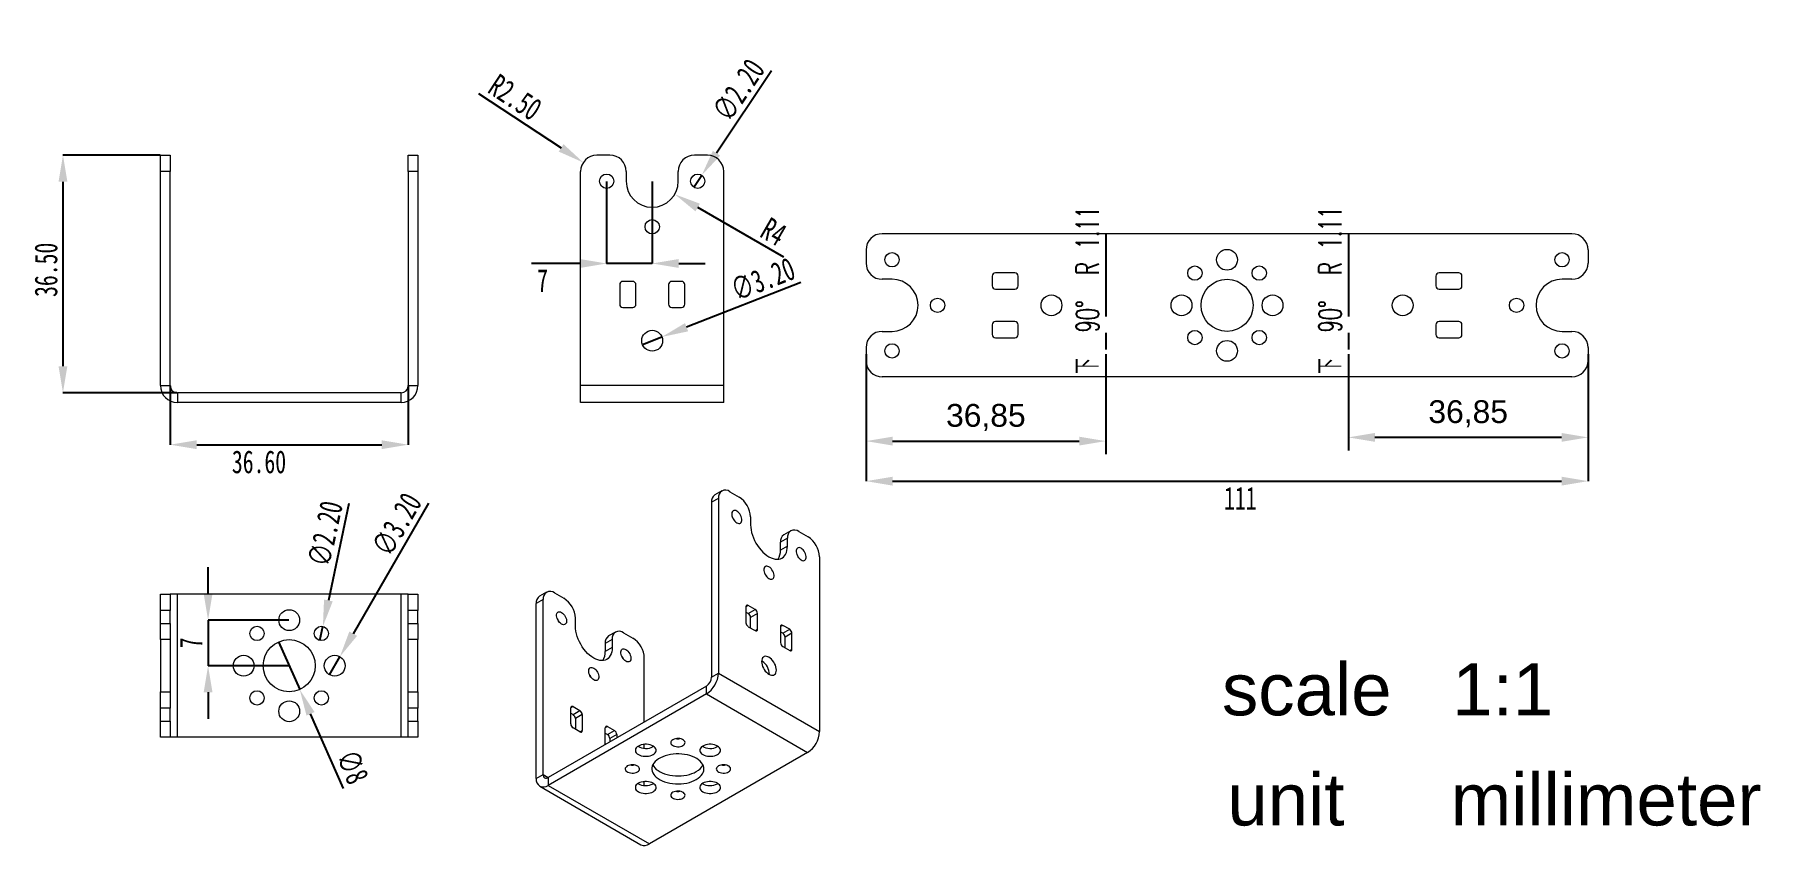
# Model space of a CAD drawing. Header units: millimetres. Extents: x 24 to 289, y 18 to 143.
import ezdxf

# ---------------------------------------------------------------- set-up
doc = ezdxf.new("R2010")
doc.units = ezdxf.units.MM
doc.linetypes.add('CENTERX2', pattern=[20.32, 12.7, -2.54, 2.54, -2.54])
doc.layers.add('标注层', color=4, linetype='Continuous', lineweight=15)
doc.styles.add('SLDTEXTSTYLE5', font='TXT', dxfattribs={"width": 0.7})
doc.styles.add('SLDTEXTSTYLE6', font='TXT', dxfattribs={"width": 0.628571, "bigfont": 'bigfont'})
doc.styles.get("Standard").update_dxf_attribs({"font": 'arial.ttf'})
doc.dimstyles.new('ISO-25', dxfattribs={"dimtxt": 2.5, "dimasz": 2.5, "dimexe": 1.25, "dimexo": 0.625, "dimtad": 1, "dimtxsty": 'Standard', "dimcen": 2.5, "dimadec": 0, "dimazin": 0, "dimtfac": 1, "dimtmove": 0, "dimatfit": 3, "dimfxl": 1, "dimarcsym": 0})
doc.dimstyles.new('SLDDIMSTYLE0', dxfattribs={"dimtxt": 3.5, "dimasz": 4.08, "dimexe": 0, "dimexo": 0.0625, "dimgap": 0.875, "dimtad": 2, "dimrnd": 1e-09, "dimzin": 4, "dimdsep": 46, "dimtxsty": 'SLDTEXTSTYLE5', "dimsah": 1, "dimcen": 0.09, "dimadec": 0, "dimazin": 1, "dimtfac": 1, "dimtofl": 0, "dimtmove": 0, "dimatfit": 3, "dimfxl": 1, "dimfrac": 2, "dimtolj": 1, "dimtzin": 12, "dimarcsym": 0})
doc.dimstyles.new('SLDDIMSTYLE1', dxfattribs={"dimtxt": 3.5, "dimasz": 4.08, "dimexe": 0, "dimexo": 0.0625, "dimgap": 0.875, "dimtad": 2, "dimrnd": 1e-09, "dimzin": 4, "dimdsep": 46, "dimtxsty": 'SLDTEXTSTYLE5', "dimsah": 1, "dimcen": 0, "dimadec": 0, "dimazin": 1, "dimtfac": 1, "dimtofl": 0, "dimtmove": 0, "dimatfit": 3, "dimfxl": 1, "dimfrac": 2, "dimtolj": 1, "dimtzin": 12, "dimarcsym": 0})
doc.dimstyles.new('SLDDIMSTYLE2', dxfattribs={"dimtxt": 3.5, "dimasz": 4.08, "dimexe": 0, "dimexo": 0.0625, "dimgap": 0.875, "dimtad": 2, "dimrnd": 1e-09, "dimzin": 4, "dimdsep": 46, "dimtxsty": 'SLDTEXTSTYLE5', "dimblk1": 'NONE', "dimsah": 1, "dimcen": 0, "dimadec": 0, "dimazin": 1, "dimtfac": 1, "dimtmove": 0, "dimatfit": 3, "dimldrblk": 'NONE', "dimfxl": 1, "dimfrac": 2, "dimtolj": 1, "dimtzin": 12, "dimarcsym": 0})
doc.dimstyles.new('SLDDIMSTYLE3', dxfattribs={"dimtxt": 3.5, "dimasz": 4.08, "dimexe": 0, "dimexo": 0.0625, "dimgap": 0.875, "dimtad": 2, "dimrnd": 1e-09, "dimzin": 12, "dimdsep": 46, "dimtxsty": 'SLDTEXTSTYLE5', "dimsah": 1, "dimcen": 0, "dimadec": 0, "dimazin": 3, "dimtfac": 1, "dimtofl": 0, "dimtmove": 0, "dimatfit": 3, "dimfxl": 1, "dimfrac": 2, "dimtolj": 1, "dimtzin": 12, "dimarcsym": 0})
doc.dimstyles.new('SLDDIMSTYLE4', dxfattribs={"dimtxt": 3.5, "dimasz": 4.08, "dimexe": 0, "dimexo": 0.0625, "dimgap": 0.875, "dimtad": 2, "dimrnd": 1e-09, "dimzin": 12, "dimdsep": 46, "dimtxsty": 'SLDTEXTSTYLE5', "dimsah": 1, "dimcen": 0.09, "dimadec": 0, "dimazin": 3, "dimtfac": 1, "dimtmove": 0, "dimatfit": 0, "dimfxl": 1, "dimfrac": 2, "dimtolj": 1, "dimtzin": 12, "dimarcsym": 0})
doc.dimstyles.new('SLDDIMSTYLE5', dxfattribs={"dimtxt": 3.5, "dimasz": 4.08, "dimexe": 0, "dimexo": 0.0625, "dimgap": 0.875, "dimtad": 2, "dimrnd": 1e-09, "dimzin": 12, "dimdsep": 46, "dimtxsty": 'SLDTEXTSTYLE5', "dimblk1": 'NONE', "dimsah": 1, "dimcen": 0, "dimadec": 0, "dimazin": 3, "dimtfac": 1, "dimtmove": 0, "dimatfit": 3, "dimldrblk": 'NONE', "dimfxl": 1, "dimfrac": 2, "dimtolj": 1, "dimtzin": 12, "dimarcsym": 0})
doc.dimstyles.new('SLDDIMSTYLE6', dxfattribs={"dimtxt": 3.5, "dimasz": 4.08, "dimexe": 0, "dimexo": 0.0625, "dimgap": 0.875, "dimtad": 2, "dimrnd": 1e-09, "dimzin": 12, "dimdsep": 46, "dimtxsty": 'SLDTEXTSTYLE5', "dimsah": 1, "dimcen": 0.09, "dimadec": 0, "dimazin": 3, "dimtfac": 1, "dimtofl": 0, "dimtmove": 0, "dimatfit": 3, "dimfxl": 1, "dimfrac": 2, "dimtolj": 1, "dimtzin": 12, "dimarcsym": 0})

# ---------------------------------------------------------------- blocks, each defined once
blk = doc.blocks.new('*D17')
at = {"layer": 'Defpoints', "color": 0, "transparency": 16777216}
for p in [(43.3, 124.05), (28.32, 87.55), (45.91, 87.55)]:
    blk.add_point(p, dxfattribs=at)
at = {"layer": '标注层', "color": 0, "lineweight": -2, "transparency": 16777216}
for p, q in [((43.24, 124.05), (28.32, 124.05)), ((28.32, 119.97), (28.32, 91.63)), ((45.85, 87.55), (28.32, 87.55))]:
    blk.add_line(p, q, dxfattribs=at)
at = {"layer": '标注层', "color": 0, "transparency": 16777216}
for points in [[(27.64, 119.97), (29, 119.97), (28.32, 124.05)], [(27.64, 91.63), (29, 91.63), (28.32, 87.55)]]:
    blk.add_solid(points, dxfattribs=at)
at = {"layer": '标注层', "color": 0, "transparency": 16777216, "insert": (23.95, 106.44), "char_height": 3.5, "attachment_point": 2, "rotation": 90, "style": 'SLDTEXTSTYLE5'}
blk.add_mtext('\\A1;36.50', dxfattribs=at)
blk = doc.blocks.new('*D18')
at = {"layer": 'Defpoints', "color": 0, "transparency": 16777216}
for p in [(44.8, 88.66), (81.4, 88.66), (81.4, 79.58)]:
    blk.add_point(p, dxfattribs=at)
at = {"layer": '标注层', "color": 0, "lineweight": -2, "transparency": 16777216}
for p, q in [((44.8, 88.6), (44.8, 79.58)), ((81.4, 88.6), (81.4, 79.58)), ((48.88, 79.58), (77.32, 79.58))]:
    blk.add_line(p, q, dxfattribs=at)
at = {"layer": '标注层', "color": 0, "transparency": 16777216}
for points in [[(48.88, 80.26), (48.88, 78.9), (44.8, 79.58)], [(77.32, 80.26), (77.32, 78.9), (81.4, 79.58)]]:
    blk.add_solid(points, dxfattribs=at)
at = {"layer": '标注层', "color": 0, "transparency": 16777216, "insert": (58.46, 78.7), "char_height": 3.5, "attachment_point": 2, "style": 'SLDTEXTSTYLE5'}
blk.add_mtext('\\A1;36.60', dxfattribs=at)
blk = doc.blocks.new('*D19')
at = {"layer": 'Defpoints', "color": 0, "transparency": 16777216}
for p in [(108.32, 122.92), (110.4, 121.55)]:
    blk.add_point(p, dxfattribs=at)
at = {"layer": '标注层', "color": 0, "lineweight": -2, "transparency": 16777216}
blk.add_line((92.19, 133.53), (104.91, 125.17), dxfattribs=at)
at = {"layer": '标注层', "color": 0, "transparency": 16777216}
blk.add_solid([(105.28, 125.73), (104.53, 124.6), (108.32, 122.92)], dxfattribs=at)
at = {"layer": '标注层', "color": 0, "transparency": 16777216, "insert": (95.33, 136.71), "char_height": 3.5, "attachment_point": 1, "rotation": 326.6602, "style": 'SLDTEXTSTYLE5'}
blk.add_mtext('\\A1;R2.50', dxfattribs=at)
blk = doc.blocks.new('*D20')
at = {"layer": 'Defpoints', "color": 0, "transparency": 16777216}
for p in [(126.52, 120.96), (125.29, 119.14)]:
    blk.add_point(p, dxfattribs=at)
at = {"layer": '标注层', "color": 0, "lineweight": -2, "transparency": 16777216}
for p, q in [((137.27, 136.99), (128.79, 124.35)), ((125.29, 119.14), (126.52, 120.96))]:
    blk.add_line(p, q, dxfattribs=at)
at = {"layer": '标注层', "color": 0, "transparency": 16777216}
blk.add_solid([(128.23, 124.73), (129.35, 123.97), (126.52, 120.96)], dxfattribs=at)
at = {"layer": '标注层', "color": 0, "transparency": 16777216, "insert": (127.92, 130.9), "char_height": 3.5, "attachment_point": 1, "rotation": 56.1524, "style": 'SLDTEXTSTYLE5'}
blk.add_mtext('\\A1;∅2.20', dxfattribs=at)
blk = doc.blocks.new('_NONE')
blk = doc.blocks.new('*D21')
at = {"layer": 'Defpoints', "color": 0, "transparency": 16777216}
for p in [(120.39, 96.13), (117.41, 94.97)]:
    blk.add_point(p, dxfattribs=at)
at = {"layer": '标注层', "color": 0, "lineweight": -2, "transparency": 16777216}
for p, q in [((141.78, 104.5), (124.19, 97.62)), ((117.41, 94.97), (120.39, 96.13))]:
    blk.add_line(p, q, dxfattribs=at)
at = {"layer": '标注层', "color": 0, "transparency": 16777216}
blk.add_solid([(123.95, 98.25), (124.44, 96.99), (120.39, 96.13)], dxfattribs=at)
at = {"layer": '标注层', "color": 0, "transparency": 16777216, "insert": (130.62, 104.83), "char_height": 3.5, "attachment_point": 1, "rotation": 21.3705, "style": 'SLDTEXTSTYLE5'}
blk.add_mtext('\\A1;∅3.20', dxfattribs=at)
blk = doc.blocks.new('*D22')
at = {"layer": 'Defpoints', "color": 0, "transparency": 16777216}
for p in [(118.9, 120.05), (122.37, 118.05)]:
    blk.add_point(p, dxfattribs=at)
at = {"layer": '标注层', "color": 0, "lineweight": -2, "transparency": 16777216}
blk.add_line((139.12, 108.38), (125.9, 116.01), dxfattribs=at)
at = {"layer": '标注层', "color": 0, "transparency": 16777216}
blk.add_solid([(126.24, 116.6), (125.56, 115.42), (122.37, 118.05)], dxfattribs=at)
at = {"layer": '标注层', "color": 0, "transparency": 16777216, "insert": (137.01, 114.65), "char_height": 3.5, "attachment_point": 1, "rotation": 330, "style": 'SLDTEXTSTYLE5'}
blk.add_mtext('\\A1;R4', dxfattribs=at)
blk = doc.blocks.new('*D23')
at = {"layer": 'Defpoints', "color": 0, "transparency": 16777216}
for p in [(111.9, 120.05), (118.9, 120.05), (118.9, 107.41)]:
    blk.add_point(p, dxfattribs=at)
at = {"layer": '标注层', "color": 0, "lineweight": -2, "transparency": 16777216}
for p, q in [((111.9, 119.99), (111.9, 107.41)), ((118.9, 119.99), (118.9, 107.41)), ((107.82, 107.41), (100.36, 107.41)), ((118.9, 107.41), (111.9, 107.41)), ((122.98, 107.41), (127.06, 107.41))]:
    blk.add_line(p, q, dxfattribs=at)
at = {"layer": '标注层', "color": 0, "transparency": 16777216}
for points in [[(107.82, 108.09), (107.82, 106.73), (111.9, 107.41)], [(122.98, 108.09), (122.98, 106.73), (118.9, 107.41)]]:
    blk.add_solid(points, dxfattribs=at)
at = {"layer": '标注层', "color": 0, "transparency": 16777216, "insert": (102.05, 106.54), "char_height": 3.5, "attachment_point": 2, "style": 'SLDTEXTSTYLE5'}
blk.add_mtext('\\A1;7', dxfattribs=at)
blk = doc.blocks.new('*D24')
at = {"layer": 'Defpoints', "color": 0, "transparency": 16777216}
for p in [(70.9, 47.02), (69.3, 44.25)]:
    blk.add_point(p, dxfattribs=at)
at = {"layer": '标注层', "color": 0, "lineweight": -2, "transparency": 16777216}
for p, q in [((84.52, 70.61), (72.94, 50.55)), ((69.3, 44.25), (70.9, 47.02))]:
    blk.add_line(p, q, dxfattribs=at)
at = {"layer": '标注层', "color": 0, "transparency": 16777216}
blk.add_solid([(72.35, 50.89), (73.53, 50.21), (70.9, 47.02)], dxfattribs=at)
at = {"layer": '标注层', "color": 0, "transparency": 16777216, "insert": (75.6, 63.9), "char_height": 3.5, "attachment_point": 1, "rotation": 60, "style": 'SLDTEXTSTYLE5'}
blk.add_mtext('\\A1;∅3.20', dxfattribs=at)
blk = doc.blocks.new('*D25')
at = {"layer": 'Defpoints', "color": 0, "transparency": 16777216}
for p in [(68.28, 51.66), (67.82, 49.51)]:
    blk.add_point(p, dxfattribs=at)
at = {"layer": '标注层', "color": 0, "lineweight": -2, "transparency": 16777216}
for p, q in [((72.28, 70.54), (69.13, 55.65)), ((67.82, 49.51), (68.28, 51.66))]:
    blk.add_line(p, q, dxfattribs=at)
at = {"layer": '标注层', "color": 0, "transparency": 16777216}
blk.add_solid([(68.46, 55.79), (69.79, 55.51), (68.28, 51.66)], dxfattribs=at)
at = {"layer": '标注层', "color": 0, "transparency": 16777216, "insert": (65.87, 61.4), "char_height": 3.5, "attachment_point": 1, "rotation": 78.0368, "style": 'SLDTEXTSTYLE5'}
blk.add_mtext('\\A1;∅2.20', dxfattribs=at)
blk = doc.blocks.new('*D26')
at = {"layer": 'Defpoints', "color": 0, "transparency": 16777216}
for p in [(61.48, 49.29), (64.72, 41.98)]:
    blk.add_point(p, dxfattribs=at)
at = {"layer": '标注层', "color": 0, "lineweight": -2, "transparency": 16777216}
for p, q in [((61.48, 49.29), (64.72, 41.98)), ((71.46, 26.79), (66.38, 38.25))]:
    blk.add_line(p, q, dxfattribs=at)
at = {"layer": '标注层', "color": 0, "transparency": 16777216}
blk.add_solid([(67, 38.52), (65.76, 37.97), (64.72, 41.98)], dxfattribs=at)
at = {"layer": '标注层', "color": 0, "transparency": 16777216, "insert": (73.45, 33.09), "char_height": 3.5, "attachment_point": 1, "rotation": 293.9213, "style": 'SLDTEXTSTYLE5'}
blk.add_mtext('\\A1;∅8', dxfattribs=at)
blk = doc.blocks.new('*D27')
at = {"layer": 'Defpoints', "color": 0, "transparency": 16777216}
for p in [(63.1, 52.63), (50.63, 45.63), (63.1, 45.63)]:
    blk.add_point(p, dxfattribs=at)
at = {"layer": '标注层', "color": 0, "lineweight": -2, "transparency": 16777216}
for p, q in [((50.63, 56.71), (50.63, 60.79)), ((63.04, 52.63), (50.63, 52.63)), ((50.63, 52.63), (50.63, 45.63)), ((63.04, 45.63), (50.63, 45.63)), ((50.63, 41.55), (50.63, 37.47))]:
    blk.add_line(p, q, dxfattribs=at)
at = {"layer": '标注层', "color": 0, "transparency": 16777216}
for points in [[(49.95, 56.71), (51.31, 56.71), (50.63, 52.63)], [(49.95, 41.55), (51.31, 41.55), (50.63, 45.63)]]:
    blk.add_solid(points, dxfattribs=at)
at = {"layer": '标注层', "color": 0, "transparency": 16777216, "insert": (46.26, 49.13), "char_height": 3.5, "attachment_point": 2, "rotation": 90, "style": 'SLDTEXTSTYLE5'}
blk.add_mtext('\\A1;7', dxfattribs=at)
blk = doc.blocks.new('*D28')
at = {"layer": 'Defpoints', "color": 0, "transparency": 16777216}
for p in [(151.78, 92.48), (262.78, 92.48), (262.78, 73.98)]:
    blk.add_point(p, dxfattribs=at)
at = {"layer": '标注层', "color": 0, "lineweight": -2, "transparency": 16777216}
for p, q in [((151.78, 92.42), (151.78, 73.98)), ((262.78, 92.42), (262.78, 73.98)), ((155.86, 73.98), (258.7, 73.98))]:
    blk.add_line(p, q, dxfattribs=at)
at = {"layer": '标注层', "color": 0, "transparency": 16777216}
for points in [[(155.86, 74.66), (155.86, 73.3), (151.78, 73.98)], [(258.7, 74.66), (258.7, 73.3), (262.78, 73.98)]]:
    blk.add_solid(points, dxfattribs=at)
at = {"layer": '标注层', "color": 0, "transparency": 16777216, "insert": (209.32, 73.11), "char_height": 3.5, "attachment_point": 2, "style": 'SLDTEXTSTYLE5'}
blk.add_mtext('\\A1;111', dxfattribs=at)
blk = doc.blocks.new('*D29')
at = {"layer": 'Defpoints', "color": 0, "transparency": 16777216}
for p in [(151.78, 93.48), (188.63, 93.48), (188.63, 80.13)]:
    blk.add_point(p, dxfattribs=at)
at = {"layer": '标注层', "color": 0, "lineweight": -2, "transparency": 16777216}
for p, q in [((151.78, 93.48), (151.78, 78.13)), ((188.63, 93.48), (188.63, 78.13)), ((155.86, 80.13), (184.55, 80.13))]:
    blk.add_line(p, q, dxfattribs=at)
at = {"layer": '标注层', "color": 0, "transparency": 16777216}
for points in [[(155.86, 80.81), (155.86, 79.45), (151.78, 80.13)], [(184.55, 80.81), (184.55, 79.45), (188.63, 80.13)]]:
    blk.add_solid(points, dxfattribs=at)
at = {"layer": '标注层', "color": 0, "transparency": 16777216, "insert": (170.2, 83.76), "char_height": 3.5, "attachment_point": 5}
blk.add_mtext('36,85', dxfattribs=at)
blk = doc.blocks.new('*D30')
at = {"layer": 'Defpoints', "color": 0, "transparency": 16777216}
for p in [(225.93, 93.48), (262.78, 93.48), (225.93, 80.7)]:
    blk.add_point(p, dxfattribs=at)
at = {"layer": '标注层', "color": 0, "lineweight": -2, "transparency": 16777216}
for p, q in [((225.93, 93.48), (225.93, 78.7)), ((262.78, 93.48), (262.78, 78.7)), ((258.7, 80.7), (230.01, 80.7))]:
    blk.add_line(p, q, dxfattribs=at)
at = {"layer": '标注层', "color": 0, "transparency": 16777216}
for points in [[(230.01, 81.38), (230.01, 80.02), (225.93, 80.7)], [(258.7, 81.38), (258.7, 80.02), (262.78, 80.7)]]:
    blk.add_solid(points, dxfattribs=at)
at = {"layer": '标注层', "color": 0, "transparency": 16777216, "insert": (244.35, 84.33), "char_height": 3.5, "attachment_point": 5}
blk.add_mtext('36,85', dxfattribs=at)

msp = doc.modelspace()

# ---------------------------------------------------------------- linework, layer by layer
at = {"color": 7, "linetype": 'Continuous', "lineweight": 15}
for p, q in [((43.302, 124.05), (44.802, 124.05)), ((43.302, 121.55), (43.302, 124.05)), ((44.802, 124.05), (44.802, 121.55)), ((81.402, 124.05), (82.902, 124.05)), ((81.402, 121.55), (81.402, 124.05)), ((82.902, 124.05), (82.902, 121.55)), ((112.405, 124.05), (110.405, 124.05)), ((127.405, 124.05), (125.405, 124.05)), ((44.802, 121.55), (43.302, 121.55)), ((43.302, 88.66), (43.302, 121.55)), ((44.802, 88.66), (44.802, 121.55)), ((82.902, 121.55), (81.402, 121.55)), ((81.402, 121.55), (81.402, 88.66)), ((82.902, 121.55), (82.902, 88.66)), ((107.905, 88.66), (107.905, 121.55)), ((114.905, 121.55), (114.905, 120.05)), ((122.905, 120.05), (122.905, 121.55)), ((129.905, 88.66), (129.905, 121.55)), ((260.28, 111.985), (154.277, 111.985)), ((151.777, 109.485), (151.777, 107.485)), ((262.78, 109.485), (262.78, 107.485)), ((113.905, 104.16), (113.905, 101.16)), ((115.905, 104.66), (114.405, 104.66)), ((116.405, 101.16), (116.405, 104.16)), ((121.405, 104.16), (121.405, 101.16)), ((123.405, 104.66), (121.905, 104.66)), ((123.905, 101.16), (123.905, 104.16)), ((155.777, 104.985), (154.277, 104.985)), ((171.167, 105.485), (171.167, 103.985)), ((174.667, 105.985), (171.667, 105.985)), ((171.667, 103.485), (174.667, 103.485)), ((175.167, 103.985), (175.167, 105.485)), ((239.39, 105.485), (239.39, 103.985)), ((242.89, 105.985), (239.89, 105.985)), ((239.89, 103.485), (242.89, 103.485)), ((243.39, 103.985), (243.39, 105.485)), ((260.28, 104.985), (258.78, 104.985)), ((114.405, 100.66), (115.905, 100.66)), ((121.905, 100.66), (123.405, 100.66)), ((174.667, 98.485), (171.667, 98.485)), ((242.89, 98.485), (239.89, 98.485)), ((154.277, 96.985), (155.777, 96.985)), ((171.167, 97.985), (171.167, 96.485)), ((171.667, 95.985), (174.667, 95.985)), ((175.167, 96.485), (175.167, 97.985)), ((239.39, 97.985), (239.39, 96.485)), ((239.89, 95.985), (242.89, 95.985)), ((243.39, 96.485), (243.39, 97.985)), ((258.78, 96.985), (260.28, 96.985)), ((151.777, 94.485), (151.777, 92.485)), ((262.78, 94.485), (262.78, 92.485)), ((43.302, 88.66), (44.802, 88.66)), ((81.402, 88.66), (82.902, 88.66)), ((129.905, 88.66), (107.905, 88.66)), ((107.905, 86.05), (107.905, 88.66)), ((129.905, 86.05), (129.905, 88.66)), ((260.28, 89.985), (154.277, 89.985)), ((45.912, 87.55), (45.912, 86.05)), ((80.292, 87.55), (45.912, 87.55)), ((80.292, 86.05), (45.912, 86.05)), ((80.292, 86.05), (80.292, 87.55)), ((129.905, 86.05), (107.905, 86.05)), ((129.599, 72.484), (128.538, 71.872)), ((130.849, 72.36), (132.263, 71.544)), ((129.081, 71.339), (128.02, 70.727)), ((128.02, 70.727), (128.02, 43.871)), ((129.081, 71.339), (129.081, 44.483)), ((134.031, 68.482), (134.031, 67.257)), ((140.205, 66.361), (139.145, 65.748)), ((139.687, 65.216), (138.627, 64.604)), ((138.627, 63.379), (138.627, 64.604)), ((139.687, 63.991), (138.627, 63.379)), ((139.687, 63.991), (139.687, 65.216)), ((141.455, 66.237), (142.869, 65.421)), ((144.637, 62.359), (144.637, 35.503)), ((43.302, 56.632), (44.802, 56.632)), ((43.302, 54.132), (43.302, 56.632)), ((44.802, 56.632), (44.802, 54.132)), ((45.912, 56.632), (44.802, 56.632)), ((45.912, 34.632), (45.912, 56.632)), ((80.292, 56.632), (45.912, 56.632)), ((80.292, 34.632), (80.292, 56.632)), ((81.402, 56.632), (80.292, 56.632)), ((81.402, 56.632), (82.902, 56.632)), ((81.402, 54.132), (81.402, 56.632)), ((82.902, 56.632), (82.902, 54.132)), ((102.14, 55.787), (101.079, 55.174)), ((102.658, 56.931), (101.597, 56.319)), ((102.14, 28.931), (102.14, 55.787)), ((103.908, 56.807), (105.322, 55.991)), ((44.802, 54.132), (43.302, 54.132)), ((43.302, 52.132), (43.302, 54.132)), ((44.802, 52.132), (44.802, 54.132)), ((82.902, 54.132), (81.402, 54.132)), ((81.402, 52.132), (81.402, 54.132)), ((82.902, 52.132), (82.902, 54.132)), ((101.079, 28.318), (101.079, 55.174)), ((133.677, 54.895), (133.323, 54.69)), ((133.323, 54.69), (133.323, 52.241)), ((133.677, 53.67), (133.323, 53.874)), ((134.738, 54.282), (133.677, 54.895)), ((133.677, 53.67), (134.738, 54.282)), ((135.091, 53.67), (134.031, 53.058)), ((135.091, 51.22), (135.091, 53.67)), ((43.302, 52.132), (44.802, 52.132)), ((43.302, 49.632), (43.302, 52.132)), ((44.802, 52.132), (44.802, 49.632)), ((81.402, 52.132), (82.902, 52.132)), ((81.402, 49.632), (81.402, 52.132)), ((82.902, 52.132), (82.902, 49.632)), ((107.09, 51.704), (107.09, 52.929)), ((113.265, 50.808), (112.204, 50.196)), ((114.514, 50.684), (115.929, 49.868)), ((133.677, 51.628), (134.738, 51.016)), ((134.031, 51.424), (134.031, 53.058)), ((134.738, 51.016), (135.091, 51.22)), ((138.98, 51.833), (138.627, 51.629)), ((138.627, 51.629), (138.627, 49.179)), ((138.98, 50.608), (138.627, 50.812)), ((140.041, 51.221), (138.98, 51.833)), ((138.98, 50.608), (140.041, 51.221)), ((140.395, 50.608), (139.334, 49.996)), ((140.395, 48.159), (140.395, 50.608)), ((44.802, 49.632), (43.302, 49.632)), ((43.302, 49.632), (43.302, 41.632)), ((44.802, 49.632), (44.802, 41.632)), ((82.902, 49.632), (81.402, 49.632)), ((81.402, 41.632), (81.402, 49.632)), ((82.902, 41.632), (82.902, 49.632)), ((112.747, 49.664), (111.686, 49.051)), ((111.686, 49.051), (111.686, 47.826)), ((112.747, 48.439), (111.686, 47.826)), ((112.747, 49.664), (112.747, 48.439)), ((138.98, 48.567), (140.041, 47.955)), ((139.334, 48.363), (139.334, 49.996)), ((140.041, 47.955), (140.395, 48.159)), ((117.696, 37.005), (117.696, 46.806)), ((135.798, 46.313), (135.73, 46.35)), ((127.235, 42.511), (102.925, 28.477)), ((127.235, 41.287), (127.235, 42.511)), ((128.02, 43.871), (129.081, 44.483)), ((129.081, 44.483), (144.637, 35.503)), ((43.302, 41.632), (44.802, 41.632)), ((43.302, 39.132), (43.302, 41.632)), ((44.802, 41.632), (44.802, 39.132)), ((81.402, 41.632), (82.902, 41.632)), ((81.402, 39.132), (81.402, 41.632)), ((82.902, 41.632), (82.902, 39.132)), ((127.235, 41.287), (102.925, 27.253)), ((127.235, 41.287), (142.792, 32.306)), ((44.802, 39.132), (43.302, 39.132)), ((43.302, 37.132), (43.302, 39.132)), ((44.802, 37.132), (44.802, 39.132)), ((82.902, 39.132), (81.402, 39.132)), ((81.402, 37.132), (81.402, 39.132)), ((82.902, 37.132), (82.902, 39.132)), ((106.736, 39.342), (106.383, 39.138)), ((106.383, 36.688), (106.383, 39.138)), ((106.383, 38.321), (106.736, 38.117)), ((106.736, 39.342), (107.797, 38.73)), ((106.736, 38.117), (107.797, 38.73)), ((108.15, 38.117), (107.09, 37.505)), ((107.09, 37.505), (107.09, 35.872)), ((108.15, 38.117), (108.15, 35.668)), ((43.302, 37.132), (44.802, 37.132)), ((43.302, 34.632), (43.302, 37.132)), ((44.802, 34.632), (43.302, 34.632)), ((44.802, 37.132), (44.802, 34.632)), ((45.912, 34.632), (44.802, 34.632)), ((80.292, 34.632), (45.912, 34.632)), ((81.402, 34.632), (80.292, 34.632)), ((81.402, 37.132), (82.902, 37.132)), ((81.402, 34.632), (81.402, 37.132)), ((82.902, 34.632), (81.402, 34.632)), ((82.902, 37.132), (82.902, 34.632)), ((107.797, 35.463), (106.736, 36.076)), ((107.797, 35.464), (108.15, 35.668)), ((112.04, 36.28), (111.686, 36.076)), ((111.686, 33.627), (111.686, 36.076)), ((111.686, 35.26), (112.04, 35.056)), ((112.04, 36.28), (113.1, 35.668)), ((112.04, 35.056), (113.1, 35.668)), ((113.454, 35.056), (112.393, 34.443)), ((113.454, 35.056), (113.454, 34.556)), ((112.393, 34.443), (112.393, 33.943)), ((117.696, 32.946), (117.696, 33.552)), ((142.792, 32.306), (118.481, 18.272)), ((119.04, 33.208), (119.106, 33.249)), ((128.939, 33.208), (129.006, 33.249)), ((101.079, 28.318), (102.14, 28.931)), ((101.62, 27.123), (117.176, 18.143)), ((102.14, 28.931), (102.925, 28.477)), ((102.925, 28.477), (102.925, 27.253)), ((102.925, 27.253), (118.481, 18.272)), ((117.696, 27.231), (117.696, 27.837)), ((119.04, 27.494), (119.106, 27.534)), ((128.939, 27.494), (129.006, 27.534))]:
    msp.add_line(p, q, dxfattribs=at)
at = {"color": 7, "linetype": 'CENTERX2'}
for p, q in [((188.628, 111.985), (188.628, 89.985)), ((225.929, 111.985), (225.929, 89.985))]:
    msp.add_line(p, q, dxfattribs=at)
at = {"color": 7, "linetype": 'Continuous', "lineweight": 15, "flags": 128}
for points in [[(131.909, 69.38), (131.748, 69.454), (131.593, 69.485), (131.452, 69.472), (131.331, 69.416), (131.236, 69.32), (131.17, 69.186), (131.136, 69.022), (131.136, 68.834), (131.17, 68.631), (131.236, 68.421), (131.331, 68.214), (131.452, 68.019), (131.593, 67.844), (131.748, 67.696), (131.909, 67.583), (132.071, 67.51), (132.226, 67.478), (132.366, 67.491), (132.487, 67.547), (132.583, 67.644), (132.649, 67.777), (132.683, 67.941), (132.683, 68.129), (132.649, 68.332), (132.583, 68.542), (132.487, 68.749), (132.366, 68.944), (132.226, 69.12), (132.071, 69.267), (131.909, 69.38)], [(134.031, 67.257), (134.048, 66.881), (134.101, 66.489), (134.189, 66.087), (134.311, 65.678), (134.464, 65.269), (134.648, 64.864), (134.859, 64.469), (135.096, 64.089), (135.354, 63.727), (135.632, 63.39), (135.925, 63.081), (136.23, 62.803), (136.542, 62.561), (136.859, 62.358), (137.176, 62.196), (137.488, 62.077), (137.793, 62.002), (138.086, 61.973), (138.364, 61.99), (138.623, 62.053), (138.859, 62.16), (139.07, 62.311), (139.254, 62.504), (139.407, 62.736), (139.529, 63.004), (139.617, 63.306), (139.67, 63.636), (139.687, 63.991)], [(141.809, 63.665), (141.647, 63.739), (141.492, 63.77), (141.352, 63.757), (141.231, 63.701), (141.135, 63.605), (141.069, 63.471), (141.035, 63.307), (141.035, 63.119), (141.069, 62.916), (141.135, 62.707), (141.231, 62.499), (141.352, 62.304), (141.492, 62.129), (141.647, 61.982), (141.809, 61.869), (141.97, 61.795), (142.125, 61.764), (142.266, 61.776), (142.387, 61.832), (142.482, 61.929), (142.549, 62.062), (142.582, 62.226), (142.582, 62.414), (142.549, 62.617), (142.482, 62.827), (142.387, 63.034), (142.266, 63.229), (142.125, 63.405), (141.97, 63.552), (141.809, 63.665)], [(136.859, 60.807), (136.697, 60.88), (136.543, 60.912), (136.402, 60.899), (136.281, 60.843), (136.185, 60.746), (136.119, 60.613), (136.085, 60.449), (136.085, 60.261), (136.119, 60.058), (136.185, 59.848), (136.281, 59.641), (136.402, 59.446), (136.543, 59.27), (136.697, 59.123), (136.859, 59.01), (137.021, 58.936), (137.175, 58.905), (137.316, 58.918), (137.437, 58.974), (137.533, 59.07), (137.599, 59.204), (137.633, 59.368), (137.633, 59.556), (137.599, 59.759), (137.533, 59.969), (137.437, 60.176), (137.316, 60.371), (137.175, 60.546), (137.021, 60.694), (136.859, 60.807)], [(104.968, 52.031), (104.807, 52.144), (104.652, 52.291), (104.511, 52.466), (104.39, 52.662), (104.295, 52.869), (104.229, 53.079), (104.195, 53.282), (104.195, 53.469), (104.229, 53.634), (104.295, 53.767), (104.39, 53.864), (104.511, 53.92), (104.652, 53.932), (104.807, 53.901), (104.968, 53.827), (105.13, 53.714), (105.285, 53.567), (105.426, 53.392), (105.547, 53.196), (105.642, 52.989), (105.708, 52.78), (105.742, 52.576), (105.742, 52.389), (105.708, 52.224), (105.642, 52.091), (105.547, 51.994), (105.426, 51.938), (105.285, 51.926), (105.13, 51.957), (104.968, 52.031)], [(112.747, 48.439), (112.729, 48.083), (112.676, 47.753), (112.588, 47.452), (112.467, 47.183), (112.313, 46.951), (112.13, 46.759), (111.918, 46.607), (111.682, 46.5), (111.423, 46.437), (111.145, 46.42), (110.852, 46.449), (110.548, 46.524), (110.235, 46.643), (109.918, 46.805), (109.602, 47.009), (109.289, 47.251), (108.984, 47.528), (108.691, 47.837), (108.413, 48.175), (108.155, 48.536), (107.918, 48.917), (107.707, 49.312), (107.523, 49.716), (107.37, 50.126), (107.249, 50.534), (107.161, 50.937), (107.108, 51.328), (107.09, 51.704)], [(114.868, 46.316), (114.706, 46.429), (114.552, 46.576), (114.411, 46.751), (114.29, 46.947), (114.194, 47.154), (114.128, 47.364), (114.094, 47.567), (114.094, 47.755), (114.128, 47.919), (114.194, 48.052), (114.29, 48.149), (114.411, 48.205), (114.552, 48.217), (114.706, 48.186), (114.868, 48.112), (115.03, 47.999), (115.184, 47.852), (115.325, 47.677), (115.446, 47.481), (115.542, 47.274), (115.608, 47.065), (115.642, 46.861), (115.642, 46.674), (115.608, 46.51), (115.542, 46.376), (115.446, 46.279), (115.325, 46.224), (115.184, 46.211), (115.03, 46.242), (114.868, 46.316)], [(109.918, 43.458), (109.757, 43.571), (109.602, 43.718), (109.461, 43.893), (109.34, 44.088), (109.245, 44.296), (109.178, 44.505), (109.145, 44.708), (109.145, 44.896), (109.178, 45.06), (109.245, 45.194), (109.34, 45.291), (109.461, 45.346), (109.602, 45.359), (109.757, 45.328), (109.918, 45.254), (110.08, 45.141), (110.235, 44.994), (110.375, 44.819), (110.496, 44.623), (110.592, 44.416), (110.658, 44.206), (110.692, 44.003), (110.692, 43.815), (110.658, 43.651), (110.592, 43.518), (110.496, 43.421), (110.375, 43.365), (110.235, 43.353), (110.08, 43.384), (109.918, 43.458)], [(136.859, 46.925), (136.663, 47.019), (136.472, 47.07), (136.293, 47.077), (136.132, 47.04), (135.992, 46.959), (135.879, 46.838), (135.796, 46.679), (135.745, 46.489), (135.728, 46.272), (135.745, 46.035), (135.796, 45.786), (135.879, 45.531), (135.992, 45.279), (136.132, 45.038), (136.293, 44.814), (136.472, 44.615), (136.663, 44.446), (136.859, 44.312), (137.055, 44.219), (137.246, 44.168), (137.425, 44.161), (137.586, 44.198), (137.726, 44.279), (137.839, 44.4), (137.922, 44.558), (137.973, 44.749), (137.99, 44.966), (137.973, 45.203), (137.922, 45.452), (137.839, 45.707), (137.726, 45.958), (137.586, 46.2), (137.425, 46.424), (137.246, 46.623), (137.055, 46.792), (136.859, 46.925)], [(111.693, 33.539), (111.693, 33.543), (111.686, 33.627)], [(119.04, 31.984), (119.219, 32.107), (119.359, 32.246), (119.454, 32.398), (119.502, 32.556), (119.502, 32.717), (119.454, 32.876), (119.359, 33.027), (119.219, 33.167), (119.04, 33.29), (118.826, 33.393), (118.585, 33.474), (118.323, 33.529), (118.048, 33.557), (117.769, 33.557), (117.494, 33.529), (117.232, 33.474), (116.991, 33.393), (116.777, 33.29), (116.598, 33.167), (116.458, 33.027), (116.363, 32.876), (116.315, 32.717), (116.315, 32.556), (116.363, 32.398), (116.458, 32.246), (116.598, 32.107), (116.777, 31.984), (116.991, 31.88), (117.232, 31.8), (117.494, 31.745), (117.769, 31.717), (118.048, 31.717), (118.323, 31.745), (118.585, 31.8), (118.826, 31.88), (119.04, 31.984)], [(125.687, 28.147), (125.981, 28.336), (126.237, 28.543), (126.452, 28.765), (126.623, 29), (126.749, 29.243), (126.828, 29.494), (126.858, 29.748), (126.84, 30.002), (126.773, 30.253), (126.659, 30.499), (126.499, 30.736), (126.295, 30.961), (126.048, 31.172), (125.764, 31.367), (125.443, 31.541), (125.092, 31.695), (124.713, 31.825), (124.312, 31.931), (123.894, 32.01), (123.462, 32.062), (123.024, 32.087), (122.583, 32.083), (122.146, 32.052), (121.717, 31.992), (121.302, 31.907), (120.906, 31.795), (120.534, 31.659), (120.19, 31.5), (119.878, 31.32), (119.603, 31.121), (119.367, 30.906), (119.173, 30.678), (119.025, 30.438), (118.922, 30.191), (118.868, 29.938), (118.862, 29.684), (118.904, 29.431), (118.995, 29.182), (119.132, 28.94), (119.315, 28.708), (119.54, 28.49), (119.806, 28.287), (120.109, 28.102), (120.445, 27.938), (120.811, 27.796), (121.201, 27.678), (121.612, 27.585), (122.037, 27.519), (122.473, 27.481), (122.913, 27.47), (123.353, 27.488), (123.787, 27.533), (124.209, 27.606), (124.615, 27.705), (125, 27.829), (125.358, 27.977), (125.687, 28.147)], [(123.636, 33.371), (123.781, 33.474), (123.885, 33.593), (123.945, 33.721), (123.957, 33.854), (123.921, 33.985), (123.838, 34.109), (123.713, 34.22), (123.551, 34.314), (123.358, 34.386), (123.143, 34.434), (122.916, 34.455), (122.686, 34.448), (122.464, 34.413), (122.259, 34.353), (122.08, 34.269), (121.936, 34.166), (121.831, 34.048), (121.772, 33.92), (121.76, 33.787), (121.796, 33.656), (121.878, 33.532), (122.003, 33.421), (122.166, 33.327), (122.359, 33.255), (122.574, 33.207), (122.801, 33.186), (123.03, 33.193), (123.253, 33.228), (123.457, 33.288), (123.636, 33.371)], [(128.939, 31.984), (129.119, 32.107), (129.258, 32.246), (129.354, 32.398), (129.402, 32.556), (129.402, 32.717), (129.354, 32.876), (129.258, 33.027), (129.119, 33.167), (128.939, 33.29), (128.726, 33.393), (128.484, 33.474), (128.222, 33.529), (127.947, 33.557), (127.669, 33.557), (127.394, 33.529), (127.132, 33.474), (126.89, 33.393), (126.677, 33.29), (126.497, 33.167), (126.358, 33.027), (126.263, 32.876), (126.214, 32.717), (126.214, 32.556), (126.263, 32.398), (126.358, 32.246), (126.497, 32.107), (126.677, 31.984), (126.89, 31.88), (127.132, 31.8), (127.394, 31.745), (127.669, 31.717), (127.947, 31.717), (128.222, 31.745), (128.484, 31.8), (128.726, 31.88), (128.939, 31.984)], [(116.636, 29.33), (116.781, 29.433), (116.885, 29.552), (116.945, 29.68), (116.957, 29.813), (116.921, 29.944), (116.838, 30.068), (116.713, 30.179), (116.551, 30.273), (116.358, 30.345), (116.143, 30.393), (115.916, 30.413), (115.686, 30.407), (115.464, 30.372), (115.259, 30.312), (115.08, 30.228), (114.936, 30.125), (114.831, 30.007), (114.772, 29.879), (114.76, 29.746), (114.796, 29.615), (114.878, 29.491), (115.003, 29.38), (115.166, 29.286), (115.359, 29.214), (115.574, 29.166), (115.801, 29.145), (116.03, 29.152), (116.253, 29.187), (116.457, 29.247), (116.636, 29.33)], [(119.002, 30.392), (119.132, 30.165), (119.315, 29.933), (119.54, 29.715), (119.806, 29.512), (120.109, 29.327), (120.445, 29.163), (120.811, 29.02), (121.201, 28.902), (121.612, 28.81), (122.037, 28.744), (122.473, 28.706), (122.913, 28.695), (123.353, 28.713), (123.787, 28.758), (124.209, 28.831), (124.615, 28.93), (125, 29.054), (125.358, 29.202), (125.687, 29.371)], [(130.636, 29.33), (130.781, 29.433), (130.885, 29.552), (130.945, 29.68), (130.957, 29.813), (130.921, 29.944), (130.838, 30.068), (130.713, 30.179), (130.551, 30.273), (130.358, 30.345), (130.143, 30.393), (129.916, 30.413), (129.686, 30.407), (129.464, 30.372), (129.259, 30.312), (129.08, 30.228), (128.936, 30.125), (128.831, 30.007), (128.772, 29.879), (128.76, 29.746), (128.796, 29.615), (128.878, 29.491), (129.003, 29.38), (129.166, 29.286), (129.359, 29.214), (129.574, 29.166), (129.801, 29.145), (130.03, 29.152), (130.253, 29.187), (130.457, 29.247), (130.636, 29.33)], [(119.04, 26.269), (119.219, 26.392), (119.359, 26.532), (119.454, 26.683), (119.502, 26.841), (119.502, 27.002), (119.454, 27.161), (119.359, 27.312), (119.219, 27.452), (119.04, 27.575), (118.826, 27.679), (118.585, 27.759), (118.323, 27.814), (118.048, 27.842), (117.769, 27.842), (117.494, 27.814), (117.232, 27.759), (116.991, 27.679), (116.777, 27.575), (116.598, 27.452), (116.458, 27.312), (116.363, 27.161), (116.315, 27.002), (116.315, 26.841), (116.363, 26.683), (116.458, 26.532), (116.598, 26.392), (116.777, 26.269), (116.991, 26.165), (117.232, 26.085), (117.494, 26.03), (117.769, 26.002), (118.048, 26.002), (118.323, 26.03), (118.585, 26.085), (118.826, 26.165), (119.04, 26.269)], [(128.939, 26.269), (129.119, 26.392), (129.258, 26.532), (129.354, 26.683), (129.402, 26.841), (129.402, 27.002), (129.354, 27.161), (129.258, 27.312), (129.119, 27.452), (128.939, 27.575), (128.726, 27.679), (128.484, 27.759), (128.222, 27.814), (127.947, 27.842), (127.669, 27.842), (127.394, 27.814), (127.132, 27.759), (126.89, 27.679), (126.677, 27.575), (126.497, 27.452), (126.358, 27.312), (126.263, 27.161), (126.214, 27.002), (126.214, 26.841), (126.263, 26.683), (126.358, 26.532), (126.497, 26.392), (126.677, 26.269), (126.89, 26.165), (127.132, 26.085), (127.394, 26.03), (127.669, 26.002), (127.947, 26.002), (128.222, 26.03), (128.484, 26.085), (128.726, 26.165), (128.939, 26.269)], [(123.636, 25.289), (123.781, 25.392), (123.885, 25.511), (123.945, 25.639), (123.957, 25.772), (123.921, 25.903), (123.838, 26.027), (123.713, 26.138), (123.551, 26.232), (123.358, 26.304), (123.143, 26.352), (122.916, 26.372), (122.686, 26.366), (122.464, 26.331), (122.259, 26.271), (122.08, 26.187), (121.936, 26.084), (121.831, 25.966), (121.772, 25.838), (121.76, 25.705), (121.796, 25.574), (121.878, 25.45), (122.003, 25.339), (122.166, 25.245), (122.359, 25.173), (122.574, 25.125), (122.801, 25.104), (123.03, 25.111), (123.253, 25.145), (123.457, 25.206), (123.636, 25.289)]]:
    msp.add_lwpolyline(points, dxfattribs=at)
at = {"color": 7, "linetype": 'Continuous', "lineweight": 15}
for centre, radius in [((111.905, 120.05), 1.1), ((125.905, 120.05), 1.1), ((118.905, 113.05), 1.1), ((155.777, 107.985), 1.1), ((207.278, 107.985), 1.6), ((258.78, 107.985), 1.1), ((202.329, 105.934), 1.1), ((212.228, 105.934), 1.1), ((207.278, 100.985), 4), ((162.777, 100.985), 1.1), ((180.277, 100.985), 1.6), ((200.278, 100.985), 1.6), ((214.278, 100.985), 1.6), ((234.28, 100.985), 1.6), ((251.78, 100.985), 1.1), ((118.905, 95.55), 1.6), ((202.329, 96.035), 1.1), ((207.278, 93.985), 1.6), ((212.228, 96.035), 1.1), ((155.777, 93.985), 1.1), ((258.78, 93.985), 1.1), ((63.102, 52.632), 1.6), ((58.153, 50.582), 1.1), ((68.052, 50.582), 1.1), ((63.102, 45.632), 4), ((56.102, 45.632), 1.6), ((70.102, 45.632), 1.6), ((58.153, 40.683), 1.1), ((63.102, 38.632), 1.6), ((68.052, 40.683), 1.1)]:
    msp.add_circle(centre, radius, dxfattribs=at)
for centre, radius, start, end in [((110.405, 121.55), 2.5, 90, 180), ((112.405, 121.55), 2.5, 0, 90), ((125.405, 121.55), 2.5, 90, 180), ((127.405, 121.55), 2.5, 0, 90), ((118.905, 120.05), 4, 180, 0), ((154.277, 109.485), 2.5, 90, 180), ((260.28, 109.485), 2.5, 0, 90), ((154.277, 107.485), 2.5, 180, 270), ((260.28, 107.485), 2.5, 270, 0), ((114.405, 104.16), 0.5, 90, 180), ((115.905, 104.16), 0.5, 0, 90), ((121.905, 104.16), 0.5, 90, 180), ((123.405, 104.16), 0.5, 0, 90), ((155.777, 100.985), 4, 270, 90), ((171.667, 105.485), 0.5, 90, 180), ((171.667, 103.985), 0.5, 180, 270), ((174.667, 105.485), 0.5, 0, 90), ((174.667, 103.985), 0.5, 270, 0), ((239.89, 105.485), 0.5, 90, 180), ((239.89, 103.985), 0.5, 180, 270), ((242.89, 105.485), 0.5, 0, 90), ((242.89, 103.985), 0.5, 270, 0), ((258.78, 100.985), 4, 90, 270), ((114.405, 101.16), 0.5, 180, 270), ((115.905, 101.16), 0.5, 270, 0), ((121.905, 101.16), 0.5, 180, 270), ((123.405, 101.16), 0.5, 270, 0), ((171.667, 97.985), 0.5, 90, 180), ((174.667, 97.985), 0.5, 0, 90), ((239.89, 97.985), 0.5, 90, 180), ((242.89, 97.985), 0.5, 0, 90), ((154.277, 94.485), 2.5, 90, 180), ((171.667, 96.485), 0.5, 180, 270), ((174.667, 96.485), 0.5, 270, 0), ((239.89, 96.485), 0.5, 180, 270), ((242.89, 96.485), 0.5, 270, 0), ((260.28, 94.485), 2.5, 0, 90), ((154.277, 92.485), 2.5, 180, 270), ((260.28, 92.485), 2.5, 270, 0), ((45.912, 88.66), 2.61, 180, 270), ((45.912, 88.66), 1.11, 180, 270), ((80.292, 88.66), 1.11, 270, 0), ((80.292, 88.66), 2.61, 270, 0), ((129.26, 70.856), 1.246, 125.38471, 185.92747), ((130.163, 71.505), 1.095, 51.28179, 188.72896), ((130.207, 68.316), 3.827, 2.48713, 57.51287), ((129.777, 67.251), 1.872, 21.02979, 38.96483), ((140.77, 65.382), 1.095, 51.28179, 188.72896), ((139.866, 64.733), 1.246, 125.38471, 185.92747), ((140.814, 62.193), 3.827, 2.48713, 57.51287), ((136.161, 63.28), 2.467, 328.13597, 2.29366), ((139.677, 61.536), 1.872, 21.02979, 38.96483), ((134.727, 58.678), 1.872, 21.02979, 38.96483), ((102.319, 55.303), 1.246, 125.38471, 185.92747), ((103.223, 55.953), 1.095, 51.28179, 188.72896), ((103.267, 52.763), 3.827, 2.48713, 57.51287), ((133.539, 54.725), 0.218, 50.79671, 189.21404), ((133.263, 53.023), 0.768, 2.60548, 57.39452), ((134.324, 53.635), 0.768, 2.60548, 57.39452), ((102.836, 51.698), 1.872, 21.02977, 38.96486), ((113.829, 49.83), 1.095, 51.28179, 188.72896), ((134.091, 52.276), 0.768, 182.60548, 237.39452), ((134.876, 51.185), 0.218, 230.79671, 9.21404), ((138.842, 51.664), 0.218, 50.79671, 189.21404), ((138.566, 49.961), 0.768, 2.60548, 57.39452), ((139.627, 50.573), 0.768, 2.60548, 57.39452), ((109.271, 47.714), 2.417, 327.77058, 2.65904), ((112.925, 49.18), 1.246, 125.38471, 185.92747), ((113.873, 46.64), 3.827, 2.48713, 57.51287), ((139.394, 49.214), 0.768, 182.60548, 237.39452), ((140.179, 48.124), 0.218, 230.79671, 9.21404), ((112.736, 45.983), 1.872, 21.02977, 38.96486), ((134.526, 44.276), 2.402, 359.98387, 58.00274), ((107.786, 43.125), 1.872, 21.02977, 38.96486), ((125.089, 44.657), 3.995, 302.48713, 357.51287), ((126.316, 43.948), 1.706, 302.60548, 357.39452), ((106.598, 39.173), 0.218, 50.79671, 189.21404), ((106.322, 37.47), 0.768, 2.60548, 57.39452), ((107.383, 38.082), 0.768, 2.60548, 57.39452), ((107.15, 36.723), 0.768, 182.60548, 237.39452), ((107.935, 35.633), 0.218, 230.79671, 9.21404), ((111.902, 36.111), 0.218, 50.79671, 189.21404), ((111.626, 34.409), 0.768, 2.60548, 57.39452), ((112.686, 35.021), 0.768, 2.60548, 57.39452), ((140.646, 35.676), 3.995, 302.48713, 357.51287), ((117.912, 35.33), 2.403, 239.99897, 297.99779), ((122.858, 36.283), 1.873, 261.06378, 278.93622), ((127.812, 35.33), 2.403, 239.99897, 297.99779), ((115.858, 32.242), 1.873, 261.06378, 278.93622), ((124.572, 31.523), 2.423, 297.38734, 332.16928), ((129.858, 32.242), 1.873, 261.06378, 278.93622), ((102.21, 28.145), 1.144, 171.27104, 308.71821), ((102.619, 28.853), 0.485, 170.78596, 309.20329), ((117.912, 29.615), 2.403, 239.99897, 297.99779), ((127.812, 29.615), 2.403, 239.99897, 297.99779), ((122.858, 28.201), 1.873, 261.06378, 278.93622), ((117.718, 19.325), 1.301, 245.38656, 305.9239)]:
    msp.add_arc(centre, radius, start, end, dxfattribs=at)

# ---------------------------------------------------------------- texts
at = {"insert": (206.489, 46.008), "char_height": 8, "attachment_point": 1}
msp.add_mtext_dynamic_manual_height_columns('scale   1:1', width=135.39086, gutter_width=12.5, heights=[0], dxfattribs=at)
at = {"insert": (207.322, 29.095), "char_height": 8, "attachment_point": 1}
msp.add_mtext('unit{\\fSimSun|b0|i0|c134|p2;   }millimeter', dxfattribs=at)
at = {"layer": '标注层', "char_height": 3.5, "attachment_point": 2, "rotation": 90, "style": 'SLDTEXTSTYLE6'}
for insert in [(184.07, 103.329), (221.372, 103.329)]:
    msp.add_mtext('\\M+189BA  90\\M+1818B  R 1.11', dxfattribs=dict(at, insert=insert))

# ---------------------------------------------------------------- dimensions: what is measured, and where the dimension line sits
at = {"layer": '标注层'}
for p1, p2, picture, middle in [((125.292, 119.136), (126.517, 120.963), '*D20', (131.985, 133.829)), ((67.824, 49.506), (68.28, 51.658), '*D25', (68.558, 65.635))]:
    dim = msp.add_diameter_dim_2p(p1=p1, p2=p2, dimstyle='SLDDIMSTYLE2', dxfattribs=at)
    dim.commit()
    dim.dimension.update_dxf_attribs({"geometry": picture, "text_midpoint": middle})
dim = msp.add_radius_dim(center=(110.405, 121.55), mpoint=(108.316, 122.924), dimstyle='SLDDIMSTYLE1', dxfattribs=at)
dim.commit()
dim.dimension.update_dxf_attribs({"geometry": '*D19', "text_midpoint": (98.288, 132.663)})
for base, p1, p2, dimstyle, picture, middle in [((28.324, 87.55), (43.302, 124.05), (45.912, 87.55), 'SLDDIMSTYLE0', '*D17', (28.324, 106.445)), ((50.633, 45.632), (63.102, 52.632), (63.102, 45.632), 'SLDDIMSTYLE4', '*D27', (50.633, 49.132))]:
    dim = msp.add_linear_dim(base=base, p1=p1, p2=p2, angle=90, dimstyle=dimstyle, dxfattribs=at)
    dim.commit()
    dim.dimension.update_dxf_attribs({"geometry": picture, "text_midpoint": middle, "dimtype": 160})
for base, p1, p2, dimstyle, picture, middle in [((118.905, 107.411), (111.905, 120.05), (118.905, 120.05), 'SLDDIMSTYLE4', '*D23', (102.053, 107.411)), ((262.78, 73.985), (151.777, 92.485), (262.78, 92.485), 'SLDDIMSTYLE6', '*D28', (209.322, 73.985)), ((81.402, 79.578), (44.802, 88.66), (81.402, 88.66), 'SLDDIMSTYLE0', '*D18', (58.459, 79.578))]:
    dim = msp.add_linear_dim(base=base, p1=p1, p2=p2, dimstyle=dimstyle, dxfattribs=at)
    dim.commit()
    dim.dimension.update_dxf_attribs({"geometry": picture, "text_midpoint": middle, "dimtype": 160})
dim = msp.add_radius_dim(center=(118.905, 120.05), mpoint=(122.369, 118.05), dimstyle='SLDDIMSTYLE3', dxfattribs=at)
dim.commit()
dim.dimension.update_dxf_attribs({"geometry": '*D22', "text_midpoint": (136.592, 109.838), "dimtype": 164})
for p1, p2, dimstyle, picture, middle in [((117.415, 94.967), (120.395, 96.133), 'SLDDIMSTYLE2', '*D21', (136.592, 102.47)), ((69.302, 44.247), (70.902, 47.018), 'SLDDIMSTYLE2', '*D24', (81.737, 65.784)), ((61.48, 49.289), (64.724, 41.976), 'SLDDIMSTYLE5', '*D26', (70.279, 29.453))]:
    dim = msp.add_diameter_dim_2p(p1=p1, p2=p2, dimstyle=dimstyle, dxfattribs=at)
    dim.commit()
    dim.dimension.update_dxf_attribs({"geometry": picture, "text_midpoint": middle, "dimtype": 163})
for base, p1, p2, picture, middle in [((188.628, 80.129), (151.777, 93.485), (188.628, 93.485), '*D29', (170.202, 83.756)), ((225.929, 80.7), (262.78, 93.485), (225.929, 93.485), '*D30', (244.355, 84.327))]:
    dim = msp.add_linear_dim(base=base, p1=p1, p2=p2, dimstyle='ISO-25', override={"dimtxt": 3.5, "dimasz": 4.08, "dimexe": 2, "dimexo": 0, "dimgap": 1.524, "dimtih": 1, "dimtoh": 1, "dimzin": 0, "dimadec": 2, "dimtzin": 0}, dxfattribs=at)
    dim.commit()
    dim.dimension.update_dxf_attribs({"geometry": picture, "text_midpoint": middle})

doc.saveas('drawing.dxf')
